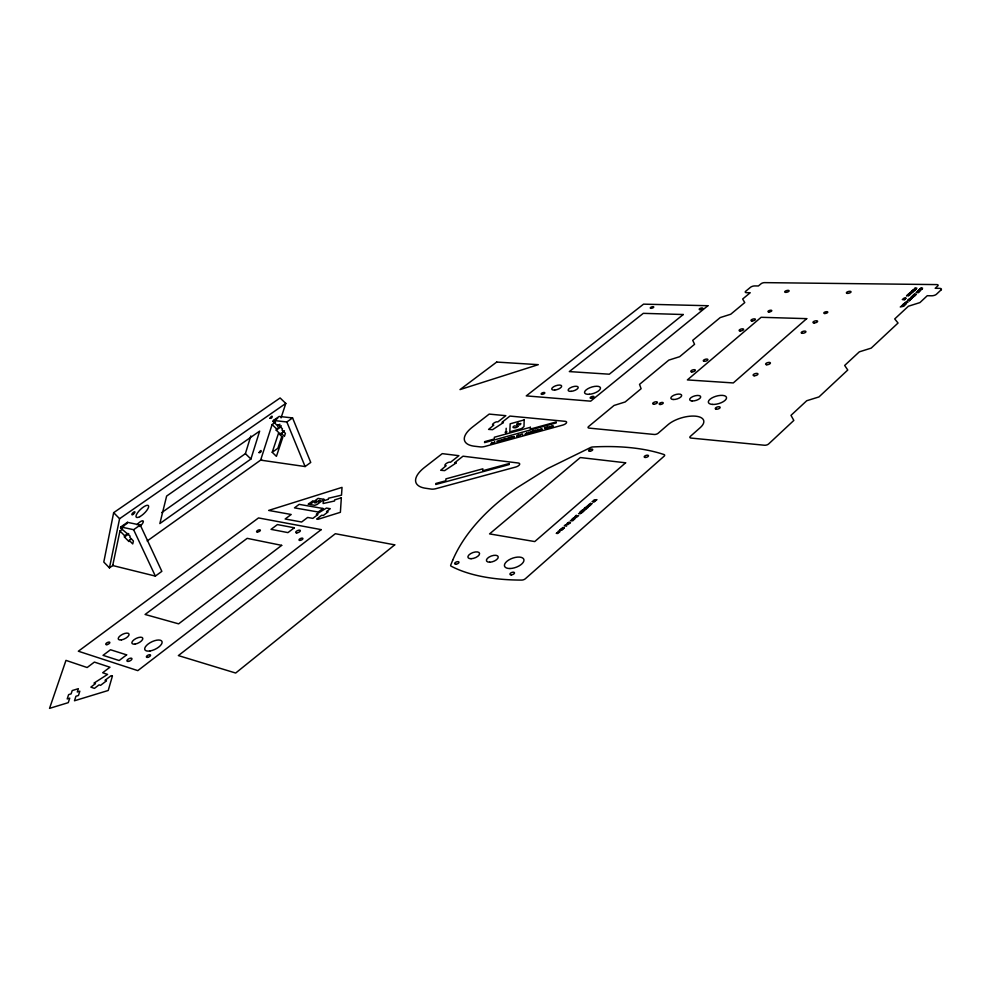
<?xml version="1.0" encoding="UTF-8"?>
<svg xmlns="http://www.w3.org/2000/svg" width="991" height="991" viewBox="0 0 991 991"><rect width="100%" height="100%" fill="white"/><g stroke="black" fill="none" stroke-linecap="round" stroke-linejoin="round"><path stroke-width="1.49" d="M539.005 430.59L539.005 429.425M535.19 430.478L535.177 431.642L533.592 430.912L533.579 432.088M528.674 432.262L528.649 433.439L527.125 433.86M526.63 432.832L526.605 433.996L525.081 434.417M522.554 435.111L522.591 433.934L521.068 434.355M507.949 437.96L507.9 439.137L506.847 438.604L505.72 439.731L505.782 438.555M580.082 512.966L579.921 513.908L581.308 513.053M505.1 432.237L505.967 432.894L506.19 428.261M500.963 439.88L500.889 441.069L499.377 440.314L499.315 441.503M494.608 441.627L494.534 442.816L492.985 443.027L494.571 442.221M319.957 501.087L318.111 501.855M281.06 417.88L285.804 403.424L280.106 397.973L113.655 512.669L103.795 562.058L109.456 567.868L113.234 565.167M109.456 567.868L119.601 518.702L285.804 403.424M122.153 529.429L119.948 530.965L112.714 565.539L155.364 576.093L161.843 571.349L140.264 525.032L127.405 522.331L120.791 526.939L120.58 527.968L130.143 536.181L129.871 537.395L133.413 540.987L132.744 543.948L129.214 540.368L131.407 538.819M127.405 522.331L127.182 523.359L120.58 527.968M129.214 540.368L128.954 541.582L124.408 536.961L124.668 535.747L127.963 533.443M552.928 425.969L551.38 426.378L552.928 425.969A2.428 0.991 -18.5 0 1 552.867 426.551L551.442 426.997M541.916 429.537L540.454 430.082M514.056 437.192L512.595 437.725M512.533 436.994L514.118 436.436M904.981 298.217L904.436 298.898L906.208 298.241L903.767 298.204M161.706 512.595L245.396 453.655L250.822 435.953M250.909 459.031L259.654 431.11L166.624 496.07L159.861 523.558L250.909 459.031L245.396 453.655M275.535 422.166L272.104 424.557L260.633 460.121L305.117 466.55L310.74 462.438L292.58 417.929L279.165 416.443L273.429 420.444L273.095 421.485L277.641 425.857L279.92 424.259M284.417 430.713L280.589 434.38L276.229 430.168L276.638 428.93L281.196 425.709M277.641 425.857L278.05 424.606L282.435 428.818L282.014 430.082L285.408 433.352L284.392 436.399L280.998 433.129M272.228 452.305L278.508 433.29L282.769 437.403L276.415 456.356L272.228 452.305L277.852 448.304L281.766 436.597M558.949 531.721C562.702 531.994 555.133 531.151 559.296 531.436M920.651 289.347L919.115 289.669L921.816 289.285M918.075 290.536L918.93 290.041M921.779 289.372L920.478 289.521M537.655 429.797L536.676 431.234L535.71 430.329M309.638 503.601L308.35 504.221L308.895 503.478M910.085 299.047L909.54 299.728L911.311 299.071L908.858 299.022M505.967 432.894L506.909 431.742M900.249 306.987L903.507 306.306M901.315 305.996L904.572 305.315L903.78 306.058M904.114 303.903L904.919 303.172M902.727 305.86L903.346 305.29M906.827 302.069L906.282 302.75L908.053 302.094L905.601 302.044M912.339 296.966L911.794 297.634L913.566 296.99L911.113 296.941M913.429 295.962L912.884 296.631L914.656 295.975L912.203 295.937M918.149 290.735L919.413 290.425M909.366 300.88L910.221 300.087M918.88 292.072L918.075 292.803A5.19 1.957 -13.1 0 0 916.018 292.395M919.165 291.8L919.97 291.057L918.88 291.032M905.117 299.257L904.3 300A5.19 1.97 -13.3 0 0 902.268 299.579M911.98 292.915L912.761 292.196L909.54 292.878M914.408 290.673L915.188 289.954L911.968 290.636M915.449 289.719L916.229 289L913.008 289.682M920.639 290.437L919.314 290.512M571.572 520.622L572.426 519.879M576.44 516.361L577.295 515.617M580.837 512.533L581.68 511.79M582.287 511.269L583.129 510.526M585.656 508.321L586.499 507.59M593.213 501.719L595.17 501L594.365 501.88L592.061 501.557M573.814 519.841L572.724 520.795L570.42 520.448M578.682 515.593L577.592 516.534L575.3 516.187L576.378 515.246M583.067 511.752L581.99 512.706L579.685 512.359L580.763 511.418M584.517 510.489L583.439 511.43L581.135 511.096L582.212 510.154M587.874 507.553L586.808 508.494L584.504 508.16L585.582 507.219M595.839 500.591L596.929 499.637A5.525 2.515 -17.8 0 1 594.092 499.798M565.403 524.821L564.3 525.787L566.604 526.147M560.621 529.553L559.37 530.656L562.095 530.074L559.804 529.714M572.525 519.111L573.628 518.157M518.776 435.16L520.411 434.789A2.416 0.991 -19 0 1 520.399 435.458L518.751 435.978M501.458 439.917L503.094 439.546A2.416 0.991 -19.3 0 1 503.056 440.215L501.421 440.747M497.098 441.119L498.721 440.747A2.416 0.991 -19.4 0 1 498.684 441.416L497.048 441.949M308.35 504.221L313.032 500.703M545.236 428.719L544.864 427.815M546.512 428.372L546.128 427.468M147.188 540.975L261.649 459.403M120.791 526.939L133.624 529.702L140.264 525.032M273.429 420.444L286.833 421.968L292.58 417.929M124.408 536.961L128.793 533.889M276.229 430.168L280.787 426.96M273.095 421.485L277.678 418.289M549.906 427.059C549.869 428.744 550.104 425.139 550.278 426.948M562.43 529.454L563.024 529.268L560.733 528.909M910.432 293.993L911.125 293.212A2.539 0.954 -13.2 0 0 909.726 293.187L908.735 293.968M908.165 296.086L908.958 295.343A2.539 0.954 -13.2 0 0 907.471 295.281L906.468 296.049M503.75 439.112L505.261 438.703L505.199 439.88L503.688 440.301M508.47 437.824L509.993 437.403L509.944 438.579L508.42 439.001M510.501 437.254L512.025 436.845L511.975 438.022L510.452 438.431M544.493 427.914L545.236 427.716M545.756 427.567L546.499 427.369M535.908 430.528L537.444 430.106M547.032 427.493L548.766 427.022L547.416 428.285L547.404 427.121M504.047 439.62L505.237 439.286M508.779 438.319L509.969 437.985M510.811 437.762L512 437.427M525.428 433.736L526.617 433.414M527.472 433.178L528.661 432.856M492.428 443.386L490.892 443.807A4.905 2.007 -19.5 0 0 491.734 442.42M538.175 430.825L539.835 430.367M590.636 503.155L589.62 504.184A2.713 1.239 -17.9 0 0 590.946 504.369L592.271 503.465M587.539 505.856L586.523 506.897A2.725 1.251 -18 0 0 587.836 507.082L589.149 506.091M575.275 516.571L574.235 517.624A2.738 1.264 -18.3 0 0 575.548 517.822L576.911 516.893M567.409 523.434L566.369 524.487A2.75 1.276 -18.4 0 0 567.682 524.697L569.007 523.682M916.229 288.715C918.917 287.043 912.414 289.768 915.213 287.972M922.026 288.815L922.609 288.146A2.539 0.954 -13.1 0 0 921.357 288.084L920.205 288.654L921.357 288.084M917.864 291.02L917.034 291.676L918.719 291.391A1.722 0.644 -13.1 0 0 918.942 291.02M914.681 293.968C911.571 295.702 918.607 293.076 915.634 294.748M902.937 298.96L904.498 298.675M908.041 299.79L909.602 299.505M903.482 303.989L906.455 303.58L904.498 303.06M571.894 519.16L574.891 518.9L573.281 517.946M911.708 290.883L914.148 290.92L911.856 291.416L913.021 291.949L910.58 291.911M908.09 294.203L910.531 294.253L907.273 294.959L909.713 295.008M915.696 295.008L912.761 295.417L914.916 295.727M907.335 300.434L909.8 300.484M903.21 304.249L905.675 304.299L902.38 305.017L904.845 305.067M541.842 429.413L540.368 429.301L541.966 428.781M556.422 533.307L557.896 532.477L556.422 533.307A2.762 1.288 -18.7 0 0 557.685 533.455L558.837 532.576M590.983 504.84L588.679 504.506L589.856 505.819L587.564 505.484M584.133 508.482L586.437 508.817L584.033 509.25L584.888 510.167L582.584 509.832M319.907 500.182L318 501.012L319.92 500.988M513.982 437.068L512.607 437.081M580.069 512.88L578.509 513.722M593.175 500.591L593.869 501.149M272.104 424.557L276.638 428.93M113.655 512.669L119.601 518.702M119.948 530.965L124.668 535.747M133.624 529.702L155.364 576.093M286.833 421.968L305.117 466.55M122.438 528.798A2.428 0.78 -43.5 0 1 121.744 528.649M122.884 526.667A2.428 0.78 -43.5 0 1 123.355 526.246M123.838 525.862A2.428 0.78 -43.5 0 1 124.296 525.577M136.969 524.71A5.302 1.685 -43.7 0 1 143.076 520.882A5.302 1.685 -43.7 0 1 139.793 526.506M275.04 422.253A2.242 0.694 -45.8 0 1 274.024 421.745M518.404 423.12A1.536 0.619 -19 0 0 517.042 423.714C514.787 426.873 522.591 421.361 520.535 424.408A1.548 0.619 -19 0 1 519.16 425.003M503.378 422.513L502.053 422.277L509.944 416.071L565.167 421.324A4.1 1.685 -18.3 0 1 566.381 422.934A4.1 1.685 -18.3 0 1 562.715 425.089L485.206 446.384A8.089 3.295 -19.5 0 1 480.301 446.904L474.615 446.247A33.31 13.391 -19.3 0 1 472.534 427.034L489.195 414.089L505.819 415.675L497.94 421.856C496.02 420.865 489.839 425.35 493.753 425.139L488.588 429.4L492.552 429.685L503.354 422.624M533.071 431.06L533.059 432.225L531.548 432.398A2.428 0.991 -18.8 0 1 531.56 431.729L533.071 431.06M530.383 427.307L530.346 429.078L556.199 421.968L556.211 422.909L484.574 442.618L484.636 441.664L494.261 439.013L494.373 437.229L530.383 427.307M524.165 419.936L523.991 426.601L521.477 428.62L509.82 431.828L510.167 423.801L524.165 419.936M518.268 435.123L518.231 436.3L516.769 436.486A2.416 0.991 -19 0 1 516.757 435.792L518.268 435.123M570.444 522.591L569.738 523.409L567.434 523.05L569.007 522.183A2.75 1.276 -18.4 0 1 570.32 522.381L570.444 522.591M509.225 463.54L509.188 464.568L435.755 484.5L435.891 483.472L445.739 480.796L445.962 478.851L482.877 468.817L482.728 470.737L509.225 463.54M455.996 463.057L444.625 470.626L440.685 470.267L446.136 465.72C442.209 465.832 448.502 461.162 450.546 462.24L458.883 455.687L442.259 453.643L424.656 467.331A34.301 14.233 -20.2 0 0 425.498 488.241L431.172 489.083A8.337 3.506 -20.5 0 0 436.151 488.613L515.605 467.071A4.224 1.796 -19.2 0 0 519.433 464.791A4.224 1.796 -19.2 0 0 518.305 463.02L463.008 456.194L454.671 462.772L455.996 463.057M341.338 497.804L340.384 512.31L317.987 519.309L316.674 519.073L321.716 515.233L323.289 515.506L328.108 511.827L326.547 511.554L330.263 508.717L326.435 508.061L316.34 514.279L317.9 514.552L312.859 518.38L307.656 517.451L301.611 522.022L285.16 518.999L291.181 514.49L268.648 510.427L342.031 487.374L341.511 495.178L328.442 498.238L328.343 499.303L323.351 500.876L323.116 503.515L334.524 501L334.611 499.91L341.338 497.804M259.047 452.602C261.934 453.271 261.946 447.647 259.047 452.602M269.986 418.264C272.897 419.131 273.008 413.098 269.986 418.264M112.404 676.048L108.23 690.479L74.486 700.761L75.923 696.264L78.462 695.496L79.825 691.21L77.298 691.978L78.351 688.683L72.207 690.566L71.129 693.861L68.614 694.629L67.202 698.928L69.729 698.16L68.268 702.656L49.55 708.367L65.976 660.378L87.146 667.525L94.393 662.087L109.951 667.228L102.655 672.753L107.573 674.413L94.021 683.096L95.483 683.604L90.85 687.122L94.43 688.386L99.063 684.855L100.537 685.363L106.495 680.829L105.021 680.322L111.178 675.627L112.404 676.048M564.387 527.968L563.408 528.55A3.047 1.425 -18.5 0 1 561.86 528.302L562.739 527.534A3.06 1.425 -18.6 0 1 564.288 527.782L564.387 527.968M452.689 560.2L450.719 565.155A3.084 1.437 -20.8 0 0 451.103 566.158A189.454 84.322 -17.7 0 0 521.687 580.082A3.221 1.561 -19.6 0 0 525.403 578.707L664.106 456.207A2.998 1.325 -16.6 0 0 664.007 454.547A198.188 93.352 -19.5 0 0 592.754 446.966A2.862 1.226 -17.8 0 0 590.673 447.474L547.329 468.731L516.336 488.191A219.333 105.331 -16.7 0 0 485.776 513.524C472.15 526.989 460.245 542.511 452.689 560.2M912.141 298.254L911.125 298.749A2.552 0.966 -13.1 0 1 909.713 298.725L910.481 298.018A2.552 0.966 -13.1 0 1 911.893 298.043L912.141 298.254M530.78 432.609L529.293 433.017A2.428 0.991 -18.8 0 1 529.305 432.336L530.792 431.927A2.428 0.991 -18.8 0 1 530.78 432.609M314.791 502.053L314.742 502.115A2.998 1.214 -22.3 0 0 314.816 502.908L316.674 502.573L316.538 501.161L314.841 502.003M941.041 289.942L936.421 294.277A3.617 1.363 -12.8 0 1 931.627 295.789L927.266 295.714L919.908 302.602L908.4 306.219L894.712 318.941L898.044 323.029L871.188 348.126L859.321 351.842L844.666 365.456L847.763 370.015L818.962 396.933L806.724 400.736L790.991 415.353L793.828 420.432L768.657 443.943A3.122 1.387 -14.7 0 1 764.457 445.244L691.061 438.072A2.973 1.288 -16.1 0 1 690.368 436.362L700.253 427.616A20.427 8.746 -16.2 0 0 695.558 416.17A20.427 8.746 -16.2 0 0 668.058 424.668L658.16 433.24A2.911 1.239 -16.7 0 1 654.233 434.467L589.038 428.1A2.787 1.164 -17.8 0 1 588.617 426.514L614.048 405.455L625.172 401.962L641.103 388.732L639.529 384.359L668.826 360.117L679.64 356.698L694.567 344.298L692.721 340.334L720.209 317.578L730.726 314.246L744.749 302.589L742.655 299.009L750.224 292.741L746.595 292.679A3.196 1.164 -15.6 0 1 745.727 291.23L750.497 287.291A3.196 1.152 -15.6 0 1 754.77 285.928L758.4 285.965L761.1 283.736A2.564 0.917 -15.4 0 1 764.532 282.633L936.668 284.59A2.862 1.078 -12.9 0 1 937.845 285.842L935.207 288.294L939.567 288.356A3.605 1.363 -12.8 0 1 941.041 289.942M806.711 318.644L733.29 382.935L687.382 379.912L761.138 317.293L806.711 318.644M625.618 462.797L534.756 541.569L489.566 533.901L580.292 457.545L625.618 462.797M707.908 305.724L590.673 401.169L526.258 395.892L643.555 304.15L707.908 305.724M394.715 544.852L235.672 673.038L178.38 655.584L335.354 533.715L394.715 544.852M683.257 314.519L609.329 374.202L569.33 371.588L643.308 313.342L683.257 314.519M518.169 426.279L517.24 427.022A1.97 0.793 -19 0 1 515.394 427.74A4.769 1.92 -19 0 1 513.189 427.517A1.97 0.793 -19 0 1 513.375 426.625L514.304 425.895L518.169 426.279M321.208 529.628L137.811 670.634L78.351 651.223L258.515 517.934L321.208 529.628M281.692 545.36L178.628 623.847L145.095 614.47L247.18 538.348L281.692 545.36M126.625 654.865L119.143 660.526L103.052 655.336L110.497 649.749L126.625 654.865M294.339 527.782L287.947 532.613L271.051 529.355L277.406 524.586L294.339 527.782M322.942 508.457L318.247 512.013L294.476 507.863L299.146 504.369L322.942 508.457M323.946 499.328L317.132 504.469L314.754 505.311L309.935 504.493L318.099 498.362L323.946 499.328M496.689 362.062L460.01 389.599L538.286 364.663L496.689 362.062M704.291 361.306A2.391 0.941 -16 0 0 707.908 359.721A2.391 0.941 -16 0 0 704.626 359.535A2.391 0.941 -16 0 0 704.291 361.306M766.7 364.725A2.49 1.003 -15 0 0 770.428 363.09A2.49 1.003 -15 0 0 766.91 362.892A2.49 1.003 -15 0 0 766.7 364.725M802.301 333.31A2.44 0.954 -14.6 0 0 805.931 331.712A2.44 0.954 -14.6 0 0 802.425 331.589A2.44 0.954 -14.6 0 0 802.301 333.31M740.116 330.982A2.354 0.904 -15.6 0 0 743.646 329.433A2.354 0.904 -15.6 0 0 740.364 329.309A2.354 0.904 -15.6 0 0 740.116 330.982M691.73 371.935A2.403 0.966 -16.2 0 0 695.385 370.337A2.403 0.966 -16.2 0 0 692.09 370.139A2.403 0.966 -16.2 0 0 691.73 371.935M653.664 404.167A2.453 1.003 -16.8 0 0 657.417 402.507A2.453 1.003 -16.8 0 0 654.122 402.247A2.453 1.003 -16.8 0 0 653.664 404.167M716.307 409.209A2.552 1.078 -15.7 0 0 720.16 407.499A2.552 1.078 -15.7 0 0 716.629 407.227A2.552 1.078 -15.7 0 0 716.307 409.209M754.213 375.75A2.502 1.016 -15.2 0 0 757.966 374.09A2.502 1.016 -15.2 0 0 754.448 373.88A2.502 1.016 -15.2 0 0 754.213 375.75M785.714 292.37A2.292 0.842 -15 0 0 789.133 290.883A2.292 0.842 -15 0 0 785.863 290.834A2.292 0.842 -15 0 0 785.714 292.37M847.54 293.386A2.391 0.892 -14.1 0 0 851.046 291.849A2.391 0.892 -14.1 0 0 847.565 291.788A2.391 0.892 -14.1 0 0 847.54 293.386M814.045 322.942A2.428 0.941 -14.5 0 0 817.637 321.369A2.428 0.941 -14.5 0 0 814.144 321.257A2.428 0.941 -14.5 0 0 814.045 322.942M751.946 320.96A2.329 0.88 -15.4 0 0 755.439 319.436A2.329 0.88 -15.4 0 0 752.169 319.337A2.329 0.88 -15.4 0 0 751.946 320.96M824.735 313.503A2.069 0.793 -14.3 0 0 827.795 312.165A2.069 0.793 -14.3 0 0 824.809 312.091A2.069 0.793 -14.3 0 0 824.735 313.503M768.818 312.004A1.994 0.756 -15.2 0 0 771.803 310.703A1.994 0.756 -15.2 0 0 768.979 310.629A1.994 0.756 -15.2 0 0 768.818 312.004M660.006 404.489A2.106 0.867 -16.7 0 0 663.239 403.064A2.106 0.867 -16.7 0 0 660.39 402.841A2.106 0.867 -16.7 0 0 660.006 404.489M692.052 400.959A5.698 2.354 -16.1 0 0 700.687 397.131A5.698 2.354 -16.1 0 0 692.87 396.549A5.698 2.354 -16.1 0 0 692.052 400.959M673.1 399.497A5.624 2.316 -16.4 0 0 681.672 395.706A5.624 2.316 -16.4 0 0 674.016 395.149A5.624 2.316 -16.4 0 0 673.1 399.497M712.331 404.415A9.377 3.914 -15.7 0 0 726.514 398.122A9.377 3.914 -15.7 0 0 713.483 397.168A9.377 3.914 -15.7 0 0 712.331 404.415M150.025 650.963A9.489 4.088 -26 0 0 162.066 641.722A9.489 4.088 -26 0 0 148.154 644.014A9.489 4.088 -26 0 0 150.025 650.963M299.877 540.417A2.106 0.88 -22.9 0 0 302.924 538.658A2.106 0.88 -22.9 0 0 300.062 538.732A2.106 0.88 -22.9 0 0 299.877 540.417M106.929 644.633A2.242 0.929 -26.4 0 0 109.828 642.478A2.242 0.929 -26.4 0 0 106.607 642.998A2.242 0.929 -26.4 0 0 106.929 644.633M147.622 657.38A2.304 1.003 -26.2 0 0 150.558 655.138A2.304 1.003 -26.2 0 0 147.201 655.67A2.304 1.003 -26.2 0 0 147.622 657.38M257.387 532.043A2.044 0.83 -23.3 0 0 260.373 530.346A2.044 0.83 -23.3 0 0 257.66 530.42A2.044 0.83 -23.3 0 0 257.387 532.043M135.135 644.076A6.008 2.552 -26.1 0 0 142.803 638.266A6.008 2.552 -26.1 0 0 134.058 639.715A6.008 2.552 -26.1 0 0 135.135 644.076M121.422 639.889A5.946 2.49 -26.2 0 0 129.065 634.153A5.946 2.49 -26.2 0 0 120.444 635.59A5.946 2.49 -26.2 0 0 121.422 639.889M296.755 532.873A2.502 1.028 -22.9 0 0 300.36 530.78A2.502 1.028 -22.9 0 0 296.978 530.879A2.502 1.028 -22.9 0 0 296.755 532.873M128.421 661.381A2.762 1.189 -26.5 0 0 131.964 658.681A2.762 1.189 -26.5 0 0 127.963 659.312A2.762 1.189 -26.5 0 0 128.421 661.381M139.743 516.695A8.386 2.7 -43.8 0 0 148.638 506.091A8.386 2.7 -43.8 0 0 138.616 511.418A8.386 2.7 -43.8 0 0 139.743 516.695M132.806 514.54A2.032 0.657 -43.7 0 0 134.949 511.963A2.032 0.657 -43.7 0 0 132.497 513.264A2.032 0.657 -43.7 0 0 132.806 514.54M699.956 309.65A1.908 0.706 -16.2 0 0 702.854 308.387A1.908 0.706 -16.2 0 0 700.228 308.325A1.908 0.706 -16.2 0 0 699.956 309.65M650.938 308.337A1.846 0.669 -16.9 0 0 653.763 307.123A1.846 0.669 -16.9 0 0 651.285 307.061A1.846 0.669 -16.9 0 0 650.938 308.337M542.188 394.356A1.957 0.768 -18.5 0 0 544.839 392.832A1.957 0.768 -18.5 0 0 541.904 393.068A1.957 0.768 -18.5 0 0 542.188 394.356M591.293 398.295A2.019 0.805 -17.8 0 0 593.981 396.722A2.019 0.805 -17.8 0 0 590.909 396.957A2.019 0.805 -17.8 0 0 591.293 398.295M571.138 391.346A5.265 2.069 -18.1 0 0 578.199 387.221A5.265 2.069 -18.1 0 0 570.209 387.877A5.265 2.069 -18.1 0 0 571.138 391.346M554.638 390.07A5.203 2.032 -18.3 0 0 561.649 385.995A5.203 2.032 -18.3 0 0 553.796 386.651A5.203 2.032 -18.3 0 0 554.638 390.07M589.36 394.282A8.324 3.307 -17.8 0 0 600.435 387.766A8.324 3.307 -17.8 0 0 587.713 388.806A8.324 3.307 -17.8 0 0 589.36 394.282M645.067 457.446A2.23 0.979 -16.9 0 0 648.486 455.934A2.23 0.979 -16.9 0 0 645.488 455.6A2.23 0.979 -16.9 0 0 645.067 457.446M589.843 451.264A2.155 0.917 -17.9 0 0 592.717 449.53A2.155 0.917 -17.9 0 0 589.422 449.716A2.155 0.917 -17.9 0 0 589.843 451.264M455.773 564.213A2.304 1.078 -20.7 0 0 458.994 562.256A2.304 1.078 -20.7 0 0 455.637 562.306A2.304 1.078 -20.7 0 0 455.773 564.213M511.22 574.891A2.391 1.152 -19.7 0 0 514.49 572.848A2.391 1.152 -19.7 0 0 510.935 572.885A2.391 1.152 -19.7 0 0 511.22 574.891M471.072 558.713A6.144 2.849 -20.3 0 0 479.582 553.498A6.144 2.849 -20.3 0 0 470.564 553.672A6.144 2.849 -20.3 0 0 471.072 558.713M509.956 568.524A10.244 4.881 -19.6 0 0 523.942 559.779A10.244 4.881 -19.6 0 0 508.668 560.051A10.244 4.881 -19.6 0 0 509.956 568.524M489.678 562.207A6.219 2.923 -20 0 0 498.238 556.917A6.219 2.923 -20 0 0 489.059 557.078A6.219 2.923 -20 0 0 489.678 562.207"/></g></svg>
